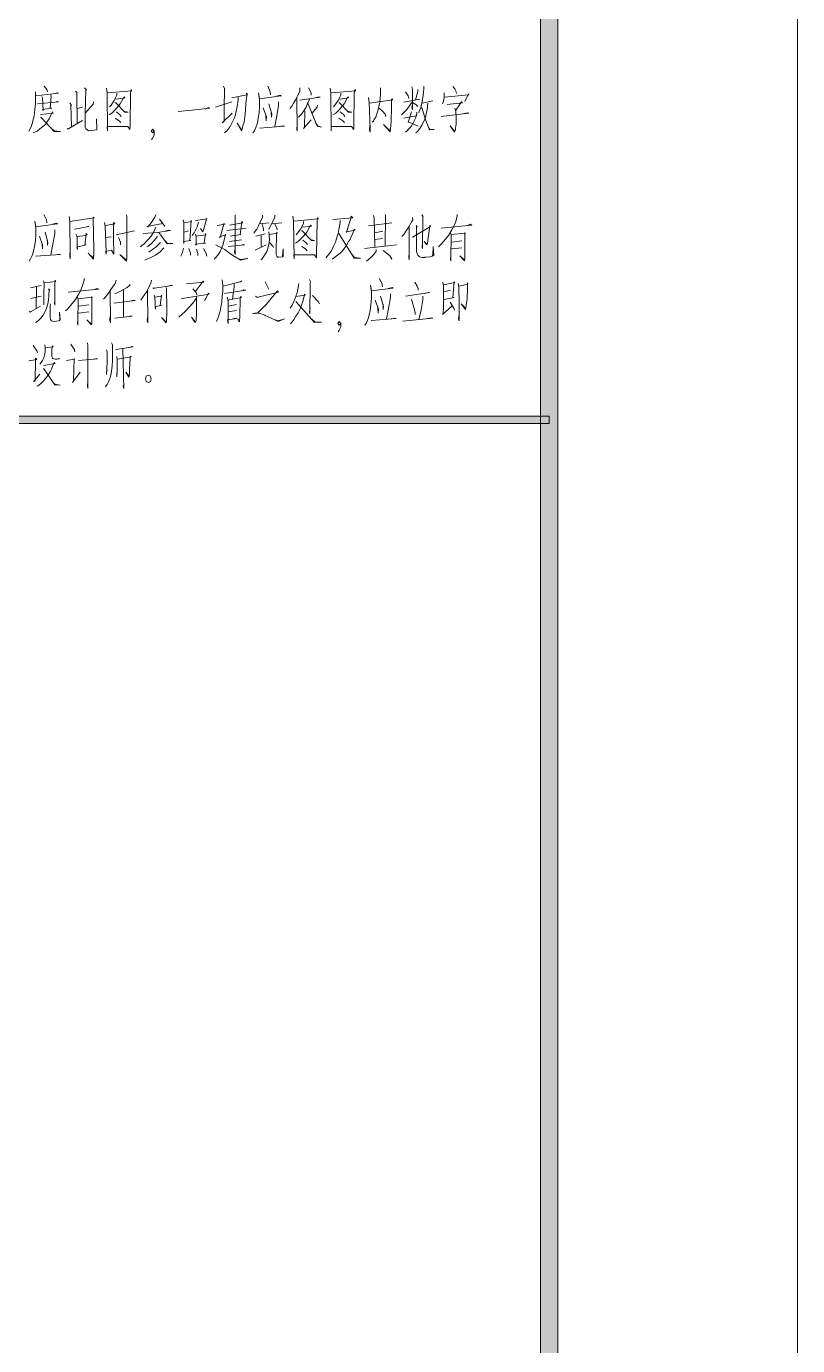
# Model space of a CAD drawing. Header units: millimetres. Extents: x 0 to 586, y 0 to 414.
# Drawn here: x 555 to 585.6, y 257.3 to 309.7 of the extents above; entities that cross this region are included whole.
import ezdxf

# ---------------------------------------------------------------- set-up
doc = ezdxf.new("R2010")
doc.units = ezdxf.units.MM

msp = doc.modelspace()

# ---------------------------------------------------------------- hatches: boundary and pattern name
h = msp.add_hatch(color=0)
h.dxf.hatch_style = 2
h.paths.add_polyline_path([(576.117861, 9.514417), (575.429944, 10.205861), (575.429944, 403.877639), (576.117861, 404.569083)])
h = msp.add_hatch(color=0)
h.dxf.hatch_style = 2
h.paths.add_polyline_path([(541.390417, 293.906222), (541.390417, 294.202556), (575.772139, 294.202556), (575.772139, 293.906222)])

# ---------------------------------------------------------------- linework, layer by layer
at = {"color": 0, "lineweight": 0}
for points in [[(0, 0), (585.632278, 0), (585.632278, 414.0835), (0, 414.0835)], [(576.117861, 9.514417), (575.429944, 10.205861), (575.429944, 403.877639), (576.117861, 404.569083)], [(559.985333, 295.677167), (559.953583, 295.779472), (559.868917, 295.821806), (559.787778, 295.779472), (559.7525, 295.677167), (559.787778, 295.571333), (559.868917, 295.529), (559.953583, 295.571333)], [(541.390417, 293.906222), (541.390417, 294.202556), (575.772139, 294.202556), (575.772139, 293.906222)]]:
    msp.add_lwpolyline(points, close=True, dxfattribs=at)
for points in [[(555.385111, 307.071889), (555.395694, 306.867278), (555.385111, 306.592111), (555.360417, 306.373389), (555.335722, 306.108806), (555.325139, 306.080583), (555.289861, 305.904194), (555.233417, 305.717222), (555.162861, 305.572583), (555.127583, 305.4985)], [(555.406278, 306.909611), (556.302333, 307.011917), (556.245889, 307.026028), (556.16475, 306.997806)], [(555.639111, 306.881389), (555.663806, 306.824944), (555.699083, 306.327528), (555.674389, 306.373389), (556.03775, 306.415722), (555.967194, 306.415722), (556.013056, 306.881389), (556.002472, 306.955472)], [(555.734361, 307.290611), (555.836667, 307.160083), (555.861361, 307.071889)], [(556.979667, 307.100111), (557.050222, 307.026028), (557.025528, 307.043667), (557.039639, 305.805417)], [(557.3395, 307.230639), (557.410056, 307.142444), (557.388889, 307.160083), (557.364194, 306.197), (557.364194, 305.787778), (557.364194, 305.671361), (557.388889, 305.600806), (557.43475, 305.554944), (557.491194, 305.526722), (557.829861, 305.554944), (557.808694, 305.992389), (557.819278, 305.572583)], [(558.203806, 307.216528), (558.2285, 307.026028), (558.249667, 305.526722), (558.239083, 305.689), (559.064583, 305.689), (559.008139, 305.703111), (558.891722, 305.689)], [(558.239083, 307.026028), (559.216278, 307.114222), (559.181, 307.160083), (559.159833, 307.026028), (559.14925, 305.717222), (559.135139, 305.572583), (559.054, 305.689)], [(558.563639, 306.793194), (558.613028, 306.779083), (558.937583, 306.824944), (558.902306, 306.867278), (558.750611, 306.592111), (558.634194, 306.443944), (558.528361, 306.327528), (558.426056, 306.225222), (558.309639, 306.154667)], [(558.623611, 307.011917), (558.623611, 306.941361), (558.517778, 306.722639), (558.390778, 306.54625), (558.330806, 306.475694)], [(562.853417, 307.290611), (562.899278, 307.174194), (562.888694, 307.216528), (562.878111, 306.3875), (562.878111, 305.890083), (562.796972, 305.833639), (563.192083, 306.225222)], [(563.4355, 306.853167), (563.4355, 306.750861), (563.389639, 306.489806), (563.343778, 306.239333), (563.297917, 306.066472), (563.21325, 305.875972), (563.110944, 305.689), (562.994528, 305.540833), (562.888694, 305.438528)], [(563.1815, 306.824944), (563.774167, 306.955472), (563.763583, 307.011917), (563.798861, 306.955472), (563.774167, 306.941361), (563.738889, 306.592111), (563.728306, 306.327528), (563.693028, 306.080583), (563.668333, 305.861861), (563.622472, 305.717222), (563.587194, 305.586694), (563.566028, 305.526722), (563.389639, 305.819528), (563.566028, 305.554944)], [(564.952444, 306.8955), (565.104139, 306.941361), (565.15, 306.909611), (565.125306, 306.909611), (564.285694, 306.793194), (564.239833, 307.026028), (564.285694, 306.73675), (564.285694, 306.503917), (564.264528, 306.239333), (564.22925, 306.024139), (564.193972, 305.833639), (564.134, 305.65725), (564.077556, 305.526722), (564.017583, 305.438528)], [(564.603194, 307.290611), (564.7055, 307.071889), (564.719611, 306.955472)], [(565.883778, 307.230639), (565.873194, 307.086), (565.792056, 306.909611), (565.707389, 306.750861), (565.62625, 306.620333), (565.555694, 306.503917), (565.488667, 306.401611)], [(565.756778, 306.839056), (565.767361, 305.512611), (565.756778, 305.600806), (565.767361, 305.759556)], [(565.883778, 306.73675), (566.688111, 306.853167), (566.628139, 306.867278), (566.536417, 306.839056)], [(566.222444, 307.230639), (566.314167, 307.057778), (566.328278, 307.011917), (566.328278, 306.941361)], [(567.083222, 307.216528), (567.107917, 307.026028), (567.129083, 305.526722), (567.1185, 305.689), (567.947528, 305.689), (567.887556, 305.703111), (567.771139, 305.689)], [(567.1185, 307.026028), (568.099222, 307.114222), (568.063944, 307.160083), (568.03925, 307.026028), (568.028667, 305.717222), (568.018083, 305.572583), (567.933417, 305.689)], [(567.446583, 306.793194), (567.492444, 306.779083), (567.817, 306.824944), (567.781722, 306.867278), (567.633556, 306.592111), (567.513611, 306.443944), (567.411306, 306.327528), (567.305472, 306.225222), (567.189056, 306.154667)], [(567.503028, 307.011917), (567.503028, 306.941361), (567.397194, 306.722639), (567.270194, 306.54625), (567.21375, 306.475694)], [(568.600167, 306.839056), (568.635444, 306.648556), (568.670722, 305.614917), (568.670722, 305.470278), (568.646028, 305.554944), (568.656611, 305.745444)], [(568.646028, 306.620333), (569.087, 306.690889), (569.111694, 306.690889), (569.566778, 306.750861), (569.5315, 306.793194), (569.520917, 306.764972), (569.520917, 306.458056), (569.520917, 306.197), (569.506806, 306.168778), (569.506806, 305.921833), (569.506806, 305.890083), (569.485639, 305.731333), (569.471528, 305.600806), (569.460944, 305.484389), (569.203417, 305.773667), (569.450361, 305.526722), (569.471528, 305.671361)], [(569.087, 307.230639), (569.076417, 306.941361), (569.05525, 306.690889), (569.05525, 306.662667), (569.019972, 306.489806), (568.970583, 306.313417), (568.924722, 306.154667), (568.889444, 306.066472), (568.833, 305.978278), (568.797722, 305.904194), (568.751861, 305.861861)], [(570.078306, 307.071889), (570.184139, 306.909611), (570.208833, 306.810833)], [(570.32525, 307.262389), (570.346417, 307.160083), (570.346417, 306.359278), (570.32525, 306.458056), (570.346417, 306.54625)], [(570.558083, 307.160083), (570.558083, 307.086), (570.462833, 306.750861)], [(570.8015, 307.290611), (570.8015, 307.202417), (570.790917, 307.043667), (570.755639, 306.839056), (570.720361, 306.620333), (570.6745, 306.443944), (570.614528, 306.285194), (570.603944, 306.239333)], [(571.605833, 307.026028), (571.605833, 306.867278), (571.59525, 306.750861), (571.570556, 306.662667), (571.545861, 306.592111)], [(571.605833, 306.853167), (572.583028, 306.955472), (572.572444, 306.983694), (572.42075, 306.690889)], [(571.955083, 307.2765), (572.036222, 307.188306), (572.0715, 307.114222), (572.082083, 307.057778), (572.096194, 306.997806)], [(555.59325, 306.168778), (556.094194, 306.225222), (556.058917, 306.271083), (556.002472, 306.140556), (555.931917, 305.992389), (555.871944, 305.904194), (555.801389, 305.805417), (555.801389, 305.787778), (555.684972, 305.689), (555.568556, 305.600806), (555.452139, 305.512611), (555.300444, 305.438528)], [(555.46625, 306.592111), (556.302333, 306.676778), (556.256472, 306.690889), (556.210611, 306.662667)], [(556.746833, 306.634444), (556.817389, 306.532139), (556.792694, 306.54625), (556.817389, 305.689)], [(557.258361, 306.458056), (557.039639, 306.401611)], [(557.692278, 306.676778), (557.678167, 306.574472), (557.374778, 306.239333)], [(558.542472, 306.634444), (558.57775, 306.634444), (558.937583, 306.256972), (559.064583, 306.256972), (558.937583, 306.285194), (558.881139, 306.313417)], [(558.598917, 306.271083), (558.729444, 306.168778), (558.785889, 306.094694)], [(561.057778, 306.285194), (561.594, 306.341639), (561.608111, 306.341639), (562.306611, 306.415722), (562.26075, 306.443944), (562.119639, 306.3875)], [(562.528861, 306.458056), (563.1815, 306.676778)], [(564.426806, 306.429833), (564.553806, 306.080583), (564.543222, 305.921833), (564.532639, 306.122917)], [(564.649056, 306.592111), (564.765472, 306.182889), (564.754889, 306.066472), (564.740778, 306.271083)], [(565.033583, 306.676778), (565.033583, 306.532139), (564.952444, 306.03825), (564.881889, 305.689)], [(566.268306, 306.779083), (566.187167, 306.606222), (566.127194, 306.458056), (566.035472, 306.313417), (565.940222, 306.182889), (565.823806, 306.066472)], [(566.060167, 306.313417), (566.081333, 306.271083), (566.07075, 305.689), (566.024889, 305.614917), (566.328278, 305.964167)], [(566.19775, 306.620333), (566.561111, 305.703111), (566.744556, 305.671361), (566.582278, 305.717222), (566.501139, 305.84775)], [(566.582278, 306.54625), (566.561111, 306.458056), (566.349444, 306.211111)], [(567.421889, 306.634444), (567.457167, 306.634444), (567.817, 306.256972), (567.947528, 306.256972), (567.817, 306.285194), (567.760556, 306.313417)], [(567.481861, 306.271083), (567.608861, 306.168778), (567.665306, 306.094694)], [(569.030556, 306.415722), (569.157556, 306.299306), (569.263389, 306.182889), (569.298667, 306.094694), (569.273972, 306.154667)], [(570.335833, 306.676778), (570.23, 306.518028), (570.124167, 306.373389), (570.021861, 306.256972), (569.916028, 306.154667)], [(570.00775, 306.662667), (570.639222, 306.779083)], [(570.311139, 306.271083), (570.184139, 305.861861), (570.265278, 305.833639), (570.360528, 305.805417), (570.45225, 305.759556), (570.568667, 305.703111)], [(570.346417, 306.648556), (570.487528, 306.560361), (570.558083, 306.489806)], [(570.963778, 306.620333), (570.9285, 306.373389), (570.893222, 306.197), (570.861472, 306.052361), (570.812083, 305.921833), (570.720361, 305.745444), (570.639222, 305.614917), (570.543972, 305.4985), (570.476944, 305.438528)], [(570.709778, 306.429833), (570.730944, 306.401611), (570.847361, 305.992389), (570.9285, 305.805417), (571.013167, 305.600806), (571.034333, 305.554944), (571.210722, 305.572583), (571.034333, 305.586694), (570.977889, 305.671361)], [(570.730944, 306.620333), (571.161333, 306.708528)], [(571.72225, 306.560361), (572.329028, 306.634444), (572.29375, 306.676778), (572.060917, 306.313417)], [(572.025639, 306.415722), (572.050333, 306.341639), (572.0715, 306.256972), (572.082083, 306.108806), (572.082083, 305.964167), (572.082083, 305.805417), (572.0715, 305.703111), (572.060917, 305.629028), (572.050333, 305.554944), (572.025639, 305.4985), (572.015056, 305.470278), (571.838667, 305.717222), (572.025639, 305.4985)], [(555.582667, 306.066472), (555.617944, 306.052361), (556.129472, 305.4985), (556.387, 305.4985), (556.372889, 305.4985), (556.140056, 305.526722), (556.03775, 305.600806)], [(556.641, 305.614917), (556.676278, 305.586694), (556.711556, 305.614917), (557.258361, 305.935944)], [(558.553056, 306.024139), (558.70475, 305.921833), (558.775306, 305.84775)], [(567.432472, 306.024139), (567.584167, 305.921833), (567.654722, 305.84775)], [(570.00775, 306.024139), (570.508694, 306.122917), (570.522806, 306.256972), (570.522806, 306.197), (570.462833, 306.024139), (570.381694, 305.833639), (570.300556, 305.689), (570.208833, 305.600806), (570.124167, 305.512611), (570.067722, 305.470278)], [(571.489417, 306.094694), (572.583028, 306.225222), (572.516, 306.239333), (572.350194, 306.197)], [(559.999444, 305.177472), (560.045306, 305.237444), (560.10175, 305.367972), (560.10175, 305.512611), (560.045306, 305.586694), (559.985333, 305.512611), (560.045306, 305.438528), (560.10175, 305.512611)], [(564.275111, 305.629028), (565.266417, 305.703111), (565.206444, 305.717222), (565.068861, 305.689)], [(555.72025, 302.203556), (555.826083, 301.984833), (555.836667, 301.868417)], [(556.722139, 302.115361), (556.757417, 301.928389), (556.757417, 301.868417), (556.771528, 300.690139), (556.771528, 300.439667), (556.746833, 300.556083), (556.771528, 300.820667)], [(556.757417, 301.928389), (557.713444, 302.073028), (557.692278, 302.10125), (557.678167, 302.058917), (557.702861, 300.820667), (557.702861, 300.774806), (557.702861, 300.644278), (557.692278, 300.485528), (557.692278, 300.425556), (557.480611, 300.6725), (557.678167, 300.485528), (557.692278, 300.587833)], [(558.983444, 302.203556), (559.008139, 302.147111), (559.018722, 301.342778), (559.018722, 300.848889), (559.018722, 300.485528), (558.997556, 300.355), (558.740028, 300.616056), (558.997556, 300.383222)], [(560.161722, 302.189444), (560.126444, 302.10125), (559.97475, 301.868417), (559.84775, 301.709667), (559.801889, 301.723778), (560.440417, 301.840194), (560.313417, 302.013056), (560.500389, 301.766111), (560.521556, 301.723778)], [(563.3085, 302.189444), (563.319083, 302.087139), (563.3085, 300.616056), (563.283806, 300.718361), (563.3085, 300.848889)], [(564.402111, 302.175333), (564.402111, 302.10125), (564.239833, 301.752), (564.169278, 301.621472), (564.10225, 301.533278), (564.052861, 301.459194)], [(564.892472, 302.175333), (564.881889, 302.10125), (564.80075, 301.896639), (564.7055, 301.723778), (564.649056, 301.607361)], [(565.605083, 302.129472), (565.62625, 301.9425), (565.650944, 300.439667), (565.640361, 300.601944), (566.465861, 300.601944), (566.409417, 300.616056), (566.293, 300.601944)], [(567.189056, 301.998944), (567.982806, 302.073028), (567.922833, 302.129472), (567.898139, 302.044806), (567.817, 301.766111), (567.735861, 301.490944), (567.714694, 301.519167), (567.735861, 301.519167), (568.074528, 301.575611), (568.03925, 301.621472), (567.982806, 301.459194), (567.922833, 301.314556), (567.876972, 301.21225), (567.817, 301.124056), (567.735861, 300.979417), (567.654722, 300.863), (567.563, 300.746583), (567.481861, 300.6725), (567.376028, 300.587833), (567.259611, 300.499639), (567.164361, 300.425556)], [(568.808306, 302.161222), (568.833, 302.087139), (568.854167, 300.922972)], [(569.263389, 302.203556), (569.273972, 302.161222), (569.263389, 300.951194)], [(570.346417, 302.087139), (570.360528, 301.984833), (570.32525, 301.928389), (570.208833, 301.709667), (570.078306, 301.519167), (570.00775, 301.40275), (569.926611, 301.328667)], [(570.720361, 302.189444), (570.776806, 302.115361), (570.755639, 302.129472), (570.745056, 300.848889), (570.730944, 300.922972), (570.745056, 301.025278)], [(572.117361, 302.203556), (572.117361, 302.129472), (572.050333, 301.882528), (571.979778, 301.709667), (571.909222, 301.59325), (571.782222, 301.374528), (571.59525, 301.141694), (571.464722, 300.993528), (571.383583, 300.922972)], [(556.0695, 301.811972), (556.221194, 301.854306), (556.270583, 301.826083), (556.245889, 301.826083), (555.406278, 301.709667), (555.360417, 301.9425), (555.406278, 301.649694), (555.406278, 301.416861), (555.385111, 301.155806), (555.349833, 300.937083), (555.314556, 300.746583), (555.254583, 300.573722), (555.198139, 300.439667), (555.138167, 300.355)], [(556.154167, 301.59325), (556.154167, 301.445083), (556.0695, 300.951194), (556.002472, 300.601944)], [(556.933806, 301.621472), (556.954972, 301.621472), (557.505306, 301.723778), (557.491194, 301.737889), (557.424167, 301.709667)], [(558.122667, 301.882528), (558.157944, 301.737889), (558.193222, 300.732472), (558.193222, 300.630167), (558.168528, 300.732472), (558.411944, 300.788917), (558.496611, 300.630167), (558.4825, 301.272222), (558.4825, 301.882528), (558.542472, 301.826083), (558.168528, 301.766111)], [(560.161722, 301.695556), (560.080583, 301.519167), (559.97475, 301.342778), (559.833639, 301.184028), (559.706639, 301.039389), (559.614917, 300.965306), (559.554944, 300.922972)], [(559.650194, 301.445083), (560.232278, 301.490944), (560.743806, 301.5615), (560.662667, 301.575611), (560.535667, 301.533278)], [(561.255333, 301.984833), (561.280028, 301.868417), (561.280028, 301.445083), (561.280028, 301.0535), (561.269444, 301.124056), (561.548139, 301.169917), (561.512861, 301.169917), (561.572833, 301.956611), (561.583417, 301.928389), (561.280028, 301.868417)], [(561.862111, 301.896639), (561.805667, 301.709667), (561.745694, 301.575611), (561.68925, 301.476833), (561.608111, 301.374528)], [(561.735111, 301.956611), (562.200778, 302.027167), (562.176083, 302.044806), (562.144333, 301.928389), (562.073778, 301.635583), (562.049083, 301.547389), (562.027917, 301.519167), (561.94325, 301.649694)], [(562.595889, 301.766111), (562.913389, 301.811972), (562.864, 301.840194), (562.842833, 301.723778), (562.712306, 301.286333), (562.691139, 301.314556), (562.945139, 301.388639), (562.923972, 301.416861), (562.878111, 301.184028), (562.828722, 300.979417), (562.772278, 300.848889), (562.712306, 300.732472), (562.620583, 300.587833), (562.539444, 300.485528), (562.479472, 300.425556)], [(562.980417, 301.5615), (563.749472, 301.663806)], [(563.08625, 301.780222), (563.622472, 301.868417), (563.576611, 301.928389), (563.506056, 301.388639), (563.541333, 301.40275), (563.121528, 301.342778)], [(564.285694, 301.826083), (564.659639, 301.868417)], [(564.380944, 301.826083), (564.426806, 301.677917), (564.437389, 301.635583), (564.437389, 301.547389)], [(564.776056, 301.826083), (565.171167, 301.868417)], [(564.892472, 301.826083), (564.963028, 301.663806), (564.973611, 301.59325)], [(565.640361, 301.9425), (566.617556, 302.027167), (566.582278, 302.073028), (566.561111, 301.9425), (566.547, 300.630167), (566.536417, 300.485528), (566.455278, 300.601944)], [(565.964917, 301.709667), (566.010778, 301.695556), (566.338861, 301.737889), (566.303583, 301.780222), (566.151889, 301.505056), (566.035472, 301.360417), (565.929639, 301.244), (565.823806, 301.141694), (565.707389, 301.067611)], [(566.024889, 301.928389), (566.024889, 301.854306), (565.919056, 301.635583), (565.792056, 301.459194), (565.732083, 301.388639)], [(567.481861, 301.956611), (567.481861, 301.882528), (567.432472, 301.607361), (567.397194, 301.445083), (567.351333, 301.286333), (567.294889, 301.109944), (567.224333, 300.965306), (567.143194, 300.788917), (567.062056, 300.658389), (566.966806, 300.541972), (566.920944, 300.485528)], [(568.600167, 301.752), (569.5315, 301.868417)], [(570.219417, 301.709667), (570.219417, 300.397333), (570.208833, 300.51375), (570.219417, 300.6725)], [(570.346417, 301.300444), (570.371111, 301.286333), (570.381694, 301.314556), (571.069611, 301.723778), (571.034333, 301.766111), (570.999056, 301.459194), (570.977889, 301.272222), (570.953194, 301.155806), (570.942611, 301.067611), (570.917917, 300.993528), (570.812083, 301.124056), (570.917917, 301.025278), (570.9285, 301.0535)], [(570.498111, 301.766111), (570.533389, 301.695556), (570.508694, 301.723778), (570.508694, 300.834778), (570.508694, 300.732472), (570.533389, 300.644278), (570.558083, 300.587833), (570.593361, 300.556083), (570.628639, 300.527861), (570.720361, 300.499639), (570.836778, 300.499639), (570.847361, 300.51375), (571.034333, 300.527861), (571.129583, 300.541972), (571.196611, 300.587833), (571.175444, 300.937083), (571.161333, 300.587833), (571.129583, 300.541972)], [(571.489417, 301.663806), (572.702972, 301.780222), (572.632417, 301.811972)], [(572.632417, 301.811972), (572.537167, 301.766111)], [(555.547389, 301.342778), (555.674389, 300.993528), (555.663806, 300.834778), (555.649694, 301.039389)], [(555.769639, 301.505056), (555.886056, 301.095833), (555.871944, 300.979417), (555.861361, 301.184028)], [(557.004361, 301.40275), (557.039639, 301.300444), (557.050222, 300.908861), (557.060806, 300.806556), (557.025528, 300.908861), (557.399472, 300.993528), (557.374778, 300.993528), (557.353611, 300.979417), (557.399472, 301.445083), (557.445333, 301.40275), (557.374778, 301.374528), (557.039639, 301.328667)], [(558.179111, 301.286333), (558.390778, 301.314556)], [(558.588333, 301.388639), (559.018722, 301.490944), (559.322111, 301.547389)], [(558.680056, 301.286333), (558.764722, 301.109944), (558.764722, 300.993528)], [(560.232278, 301.328667), (560.10175, 301.169917), (559.97475, 301.039389), (559.858333, 300.951194), (559.801889, 300.922972)], [(560.348694, 301.095833), (560.172306, 300.922972), (560.034722, 300.806556), (559.893611, 300.70425)], [(560.288722, 301.490944), (560.616806, 301.039389), (560.839056, 301.0535), (560.616806, 301.067611), (560.54625, 301.141694)], [(561.290611, 301.505056), (561.456417, 301.547389)], [(561.745694, 301.416861), (561.759806, 301.328667), (561.770389, 300.979417), (561.745694, 301.025278), (562.130222, 301.067611), (562.084361, 301.081722), (562.130222, 301.445083), (562.154917, 301.388639), (561.759806, 301.342778)], [(563.08625, 301.124056), (563.566028, 301.198139)], [(564.134, 301.342778), (564.507944, 301.430972)], [(564.649056, 301.519167), (564.659639, 301.388639), (564.670222, 301.198139), (564.649056, 301.025278), (564.613778, 300.848889), (564.567917, 300.732472), (564.507944, 300.630167), (564.426806, 300.51375), (564.370361, 300.425556), (564.335083, 300.397333)], [(564.345667, 301.374528), (564.345667, 300.891222)], [(564.670222, 301.40275), (564.987722, 301.459194), (564.952444, 301.490944), (564.952444, 301.40275), (564.938333, 300.70425), (564.938333, 300.601944), (564.963028, 300.541972), (564.998306, 300.51375), (565.044167, 300.51375), (565.195861, 300.527861), (565.220556, 300.541972), (565.220556, 300.834778), (565.195861, 300.541972)], [(564.670222, 301.095833), (564.811333, 300.951194), (564.836028, 300.891222)], [(565.940222, 301.547389), (565.9755, 301.547389), (566.338861, 301.169917), (566.465861, 301.169917), (566.338861, 301.198139), (566.278889, 301.226361)], [(566.000194, 301.184028), (566.127194, 301.081722), (566.187167, 301.007639)], [(567.432472, 301.445083), (568.03925, 300.471417), (568.282667, 300.471417), (568.063944, 300.499639), (568.03925, 300.51375), (567.947528, 300.630167)], [(568.843583, 301.21225), (569.157556, 301.244)], [(568.854167, 301.476833), (569.171667, 301.533278)], [(571.863361, 301.459194), (571.884528, 301.40275), (571.873944, 300.439667), (571.873944, 300.355), (571.863361, 300.439667), (571.873944, 300.541972)], [(571.884528, 301.40275), (572.42075, 301.459194), (572.42075, 301.490944), (572.445444, 301.459194), (572.42075, 301.445083), (572.42075, 300.425556), (572.410167, 300.369111), (572.223194, 300.556083), (572.410167, 300.397333)], [(572.304333, 301.155806), (571.898639, 301.109944)], [(555.395694, 300.541972), (556.387, 300.616056), (556.327028, 300.630167), (556.185917, 300.601944)], [(560.486278, 300.877111), (560.338111, 300.718361), (560.151139, 300.587833), (559.918306, 300.471417), (559.787778, 300.411444), (559.731333, 300.383222)], [(561.269444, 300.863), (561.223583, 300.70425), (561.188306, 300.601944), (561.153028, 300.541972)], [(561.477583, 300.848889), (561.537556, 300.6725), (561.537556, 300.587833)], [(561.780972, 300.820667), (561.826833, 300.658389), (561.826833, 300.573722)], [(562.059667, 300.848889), (562.130222, 300.70425), (562.1655, 300.644278), (562.190194, 300.541972)], [(562.550028, 300.993528), (562.666444, 300.937083), (562.761694, 300.891222), (562.899278, 300.806556), (563.040389, 300.70425), (563.227361, 300.573722), (563.379056, 300.485528), (563.400222, 300.471417), (563.53075, 300.383222), (563.820028, 300.457306), (563.809444, 300.457306), (563.541333, 300.411444), (563.414333, 300.457306)], [(563.029806, 300.937083), (563.682444, 300.993528), (563.647167, 301.007639), (563.611889, 300.979417)], [(564.112833, 300.788917), (564.543222, 300.993528)], [(565.954333, 300.937083), (566.106028, 300.834778), (566.176583, 300.760694)], [(568.448472, 300.848889), (569.718472, 300.993528)], [(568.914139, 300.806556), (568.914139, 300.746583), (568.818889, 300.616056), (568.716583, 300.51375), (568.61075, 300.411444), (568.529611, 300.355)], [(569.18225, 300.774806), (569.415083, 300.601944), (569.506806, 300.499639), (569.5315, 300.425556), (569.450361, 300.556083)], [(571.898639, 300.834778), (572.304333, 300.877111)], [(555.709667, 299.571833), (555.734361, 299.469528), (555.72025, 299.063833), (555.72025, 298.612278), (555.72025, 298.686361), (555.72025, 298.802778)], [(555.744944, 299.487167), (556.200028, 299.543611), (556.16475, 299.589472), (556.154167, 299.515389), (556.154167, 298.785139), (556.154167, 298.598167), (556.140056, 298.686361), (556.154167, 298.771028)], [(557.318333, 299.660028), (557.318333, 299.589472), (557.247778, 299.339), (557.177222, 299.166139), (557.106667, 299.049722), (556.979667, 298.831), (556.792694, 298.598167), (556.665694, 298.45), (556.584556, 298.379444)], [(558.588333, 299.589472), (558.553056, 299.469528), (558.517778, 299.413083), (558.380194, 299.222583), (558.284944, 299.077944), (558.193222, 298.961528), (558.087389, 298.845111)], [(559.999444, 299.589472), (559.985333, 299.515389), (559.893611, 299.310778), (559.777194, 299.106167), (559.660778, 298.947417), (559.565528, 298.802778)], [(561.385861, 299.455417), (562.073778, 299.515389), (562.0385, 299.557722), (561.724528, 299.137917)], [(562.796972, 299.603583), (562.828722, 299.398972), (562.828722, 299.296667), (562.818139, 299.152028), (562.796972, 298.961528), (562.782861, 298.728694), (562.747583, 298.524083), (562.712306, 298.365333), (562.666444, 298.203056), (562.620583, 298.072528), (562.574722, 297.956111)], [(563.576611, 299.571833), (563.516639, 299.5295), (562.842833, 299.353111)], [(564.497361, 299.5295), (564.5785, 299.37075), (564.624361, 299.296667), (564.634944, 299.236694)], [(565.837917, 299.469528), (565.823806, 299.384861), (565.767361, 299.092056), (565.696806, 298.887444), (565.640361, 298.742806), (565.569806, 298.598167), (565.49925, 298.48175)], [(566.268306, 299.617694), (566.303583, 299.543611), (566.293, 299.469528), (566.278889, 298.263028), (566.268306, 298.333583), (566.293, 298.495861)], [(569.041139, 299.660028), (569.146972, 299.441306), (569.157556, 299.324889)], [(570.441667, 299.515389), (570.533389, 299.353111), (570.568667, 299.268444), (570.57925, 299.194361)], [(571.559972, 299.515389), (571.581139, 299.37075), (571.581139, 298.933306), (571.581139, 298.566417), (571.581139, 298.524083), (571.570556, 298.263028), (571.535278, 298.234806), (571.909222, 298.566417), (571.919806, 298.584056), (571.838667, 298.728694), (571.990361, 298.48175), (572.015056, 298.407667)], [(571.581139, 299.413083), (572.025639, 299.501278), (572.000944, 299.5295), (571.9445, 298.901556), (572.000944, 298.901556), (571.605833, 298.831)], [(572.16675, 299.469528), (572.187917, 299.339), (572.1985, 298.6405), (572.1985, 298.598167), (572.1985, 297.984333), (572.177333, 298.072528), (572.1985, 298.234806)], [(572.1985, 299.353111), (572.551278, 299.441306), (572.537167, 299.487167), (572.526583, 299.268444), (572.516, 298.859222), (572.480722, 298.598167), (572.466611, 298.495861), (572.456028, 298.435889), (572.283167, 298.654611), (572.456028, 298.48175)], [(555.617944, 299.384861), (555.198139, 299.296667)], [(555.208722, 298.873333), (555.617944, 298.961528)], [(555.907222, 299.254333), (555.953083, 299.208472), (555.931917, 299.208472), (555.917806, 298.98975), (555.907222, 298.802778), (555.886056, 298.654611), (555.861361, 298.598167), (555.826083, 298.48175), (555.769639, 298.351222), (555.699083, 298.203056), (555.603833, 298.086639), (555.501528, 297.984333), (555.395694, 297.913778)], [(555.430972, 299.324889), (555.416861, 298.467639)], [(556.690389, 299.120278), (557.900417, 299.236694), (557.829861, 299.268444)], [(557.0855, 298.859222), (557.621722, 298.919194), (557.621722, 298.947417), (557.642889, 298.919194), (557.621722, 298.901556), (557.621722, 297.882028), (557.607611, 297.825583), (557.424167, 298.016083), (557.607611, 297.853806)], [(557.829861, 299.268444), (557.738139, 299.222583)], [(558.3555, 299.18025), (558.366083, 297.899667), (558.344917, 298.016083), (558.3555, 298.160722)], [(559.14925, 299.427194), (559.124556, 299.384861), (559.032833, 299.310778), (558.881139, 299.222583), (558.715333, 299.137917), (558.598917, 299.077944), (558.542472, 299.063833)], [(558.881139, 299.208472), (558.881139, 298.1325)], [(559.833639, 299.194361), (559.84775, 297.899667), (559.823056, 298.016083), (559.84775, 298.174833)], [(560.045306, 299.296667), (560.080583, 299.268444), (560.10175, 299.282556), (560.824944, 299.384861), (560.789667, 299.398972), (560.687361, 299.353111)], [(560.10175, 299.003861), (560.126444, 298.919194), (560.151139, 298.45), (560.137028, 298.538194), (560.151139, 298.552306), (560.383972, 298.584056), (560.338111, 298.584056), (560.394556, 299.003861), (560.405139, 298.961528), (560.359278, 298.961528), (560.137028, 298.919194)], [(560.570944, 299.310778), (560.592111, 299.254333), (560.602694, 298.48175), (560.602694, 298.234806), (560.592111, 298.072528), (560.592111, 297.970222), (560.581528, 297.899667), (560.383972, 298.114861), (560.570944, 297.927889), (560.592111, 297.970222)], [(561.174194, 298.887444), (561.223583, 298.873333), (562.281917, 299.035611), (562.26075, 299.077944), (562.094944, 298.771028)], [(561.780972, 298.961528), (561.780972, 298.203056), (561.770389, 298.086639), (561.759806, 297.984333), (561.735111, 297.927889), (561.710417, 297.927889), (561.583417, 298.1325), (561.724528, 297.942)], [(561.629278, 299.254333), (561.735111, 299.137917), (561.759806, 299.106167), (561.791556, 299.017972)], [(562.888694, 299.063833), (563.738889, 299.194361), (563.65775, 299.208472), (563.597778, 299.166139)], [(563.015694, 298.802778), (563.566028, 298.901556), (563.53075, 298.947417), (563.516639, 298.845111), (563.495472, 298.174833), (563.481361, 297.942), (563.414333, 298.044306)], [(563.273222, 299.441306), (563.273222, 299.324889), (563.202667, 298.845111)], [(564.123417, 298.961528), (564.204556, 298.901556), (564.22925, 298.919194), (565.033583, 299.120278), (564.998306, 299.166139), (564.486778, 298.566417), (564.472667, 298.566417), (564.204556, 298.29125), (564.10225, 298.29125), (563.996417, 298.263028), (564.10225, 298.277139), (564.193972, 298.29125), (564.264528, 298.29125), (564.486778, 298.203056), (564.507944, 298.188944), (564.740778, 298.086639), (564.963028, 297.984333), (565.023, 297.956111), (565.277, 298.058417), (565.023, 297.984333), (564.917167, 298.016083)], [(565.7215, 298.947417), (566.091917, 299.003861), (566.060167, 299.035611), (566.035472, 298.901556), (565.989611, 298.714583), (565.940222, 298.598167), (565.873194, 298.435889), (565.813222, 298.305361), (565.7215, 298.160722), (565.650944, 298.044306), (565.569806, 297.942), (565.509833, 297.867917)], [(566.374139, 298.98975), (566.395306, 298.975639), (566.606972, 298.742806), (566.663417, 298.654611)], [(569.390389, 299.268444), (569.542083, 299.310778), (569.587944, 299.282556), (569.566778, 299.282556), (568.727167, 299.166139), (568.681306, 299.398972), (568.727167, 299.106167), (568.727167, 298.873333), (568.702472, 298.612278), (568.670722, 298.393556), (568.635444, 298.203056), (568.575472, 298.030194), (568.519028, 297.899667), (568.459056, 297.811472)], [(569.087, 298.961528), (569.203417, 298.552306), (569.192833, 298.435889), (569.18225, 298.6405)], [(569.471528, 299.049722), (569.471528, 298.901556), (569.390389, 298.407667), (569.323361, 298.058417)], [(570.078306, 298.961528), (571.02375, 299.106167), (570.977889, 299.106167), (570.836778, 299.063833)], [(570.766222, 298.961528), (570.766222, 298.816889), (570.695667, 298.421778), (570.603944, 298.030194)], [(571.59525, 299.137917), (571.863361, 299.194361)], [(555.138167, 298.351222), (555.184028, 298.319472), (555.219306, 298.351222), (555.59325, 298.566417)], [(555.967194, 298.654611), (555.988361, 298.598167), (555.977778, 298.566417), (555.967194, 298.203056), (555.977778, 298.114861), (555.988361, 298.030194), (556.023639, 297.984333), (556.058917, 297.970222), (556.129472, 297.956111), (556.302333, 297.984333), (556.351722, 297.998444), (556.372889, 298.030194), (556.337611, 298.319472), (556.362306, 298.030194), (556.337611, 297.998444)], [(557.060806, 298.919194), (557.0855, 298.859222), (557.074917, 297.899667), (557.074917, 297.811472), (557.060806, 297.899667), (557.074917, 297.998444)], [(557.505306, 298.612278), (557.096083, 298.566417)], [(558.496611, 298.686361), (559.346806, 298.785139), (559.297417, 298.802778), (559.181, 298.771028)], [(561.770389, 298.873333), (561.629278, 298.686361), (561.477583, 298.509972), (561.325889, 298.351222), (561.198889, 298.234806), (561.071889, 298.1325)], [(562.994528, 298.919194), (563.029806, 298.802778), (563.029806, 297.882028), (563.015694, 298.016083), (563.389639, 298.072528), (563.354361, 298.086639), (563.227361, 298.058417)], [(563.029806, 298.566417), (563.364944, 298.626389)], [(565.7215, 298.742806), (566.465861, 297.913778), (566.733972, 297.927889), (566.723389, 297.927889), (566.476444, 297.942), (566.349444, 298.044306)], [(568.868278, 298.802778), (568.995278, 298.45), (568.984694, 298.29125), (568.970583, 298.495861)], [(570.311139, 298.845111), (570.427556, 298.421778), (570.45225, 298.305361), (570.45225, 298.234806)], [(557.096083, 298.29125), (557.505306, 298.333583)], [(558.542472, 298.086639), (559.230389, 298.160722), (559.170417, 298.174833), (559.089278, 298.146611)], [(563.364944, 298.393556), (563.029806, 298.333583)], [(567.397194, 297.546889), (567.446583, 297.606861), (567.503028, 297.737389), (567.503028, 297.882028), (567.446583, 297.956111), (567.386611, 297.882028), (567.446583, 297.811472), (567.503028, 297.882028)], [(568.716583, 297.998444), (569.707889, 298.072528), (569.647917, 298.086639), (569.506806, 298.058417)], [(569.961889, 297.970222), (571.15075, 298.086639), (571.094306, 298.10075), (570.963778, 298.072528)], [(555.300444, 297.000083), (555.441556, 296.795472), (555.46625, 296.710806)], [(555.755528, 297.031833), (555.769639, 296.897778), (555.769639, 296.753139), (555.744944, 296.622611), (555.709667, 296.492083), (555.663806, 296.403889), (555.617944, 296.329806), (555.557972, 296.25925)], [(555.780222, 296.915417), (556.094194, 296.943639), (556.0695, 296.985972), (556.03775, 296.869556), (556.03775, 296.76725), (556.03775, 296.679056), (556.03775, 296.580278), (556.048333, 296.534417), (556.0695, 296.492083), (556.118889, 296.477972), (556.175333, 296.460333), (556.256472, 296.460333), (556.302333, 296.477972), (556.337611, 296.506194)], [(556.792694, 297.060056), (556.887944, 296.915417), (556.933806, 296.841333), (556.954972, 296.753139)], [(557.459444, 297.102389), (557.470028, 297.000083), (557.470028, 295.296167), (557.459444, 295.412583), (557.470028, 295.557222)], [(558.401361, 297.102389), (558.461333, 297.000083), (558.447222, 297.031833), (558.447222, 296.724917), (558.447222, 296.710806), (558.447222, 296.403889), (558.436639, 296.199278), (558.411944, 295.966444), (558.366083, 295.775944), (558.295528, 295.588972), (558.2285, 295.458444), (558.168528, 295.356139)], [(558.563639, 296.827222), (558.588333, 296.841333), (559.265667, 296.943639), (559.216278, 296.95775), (559.135139, 296.929528)], [(558.856444, 296.869556), (558.891722, 295.296167), (558.867028, 295.37025), (558.881139, 295.440806)], [(555.127583, 296.389778), (555.441556, 296.446222), (555.395694, 296.506194), (555.385111, 296.389778), (555.371, 295.617194), (555.314556, 295.557222), (555.557972, 295.864139)], [(555.709667, 296.213389), (556.16475, 296.287472), (556.129472, 296.329806), (556.083611, 296.213389), (556.023639, 296.06875), (555.967194, 295.952333), (555.907222, 295.850028), (555.8155, 295.7195), (555.709667, 295.603083), (555.603833, 295.500778), (555.522694, 295.426694), (555.452139, 295.384361)], [(556.619833, 296.403889), (556.944389, 296.460333), (556.923222, 296.492083), (556.898528, 295.588972), (556.852667, 295.529), (557.166639, 295.938222)], [(557.096083, 296.403889), (557.854556, 296.477972), (557.808694, 296.492083), (557.713444, 296.460333)], [(558.214389, 296.827222), (558.239083, 296.753139), (558.2285, 296.724917), (558.239083, 296.343917), (558.214389, 295.850028), (558.203806, 295.938222), (558.2285, 296.026417)], [(558.613028, 296.562639), (558.634194, 296.432111), (558.634194, 296.111083), (558.623611, 295.761833), (558.623611, 295.807694), (558.634194, 295.91)], [(558.644778, 296.460333), (559.181, 296.548528), (559.159833, 296.580278), (559.14925, 296.506194), (559.124556, 296.054639), (559.113972, 295.835917), (559.099861, 295.747722), (558.972861, 295.938222), (559.099861, 295.793583)], [(555.699083, 296.082861), (555.72025, 296.082861), (556.154167, 295.440806), (556.372889, 295.426694), (556.154167, 295.472556), (556.094194, 295.529)]]:
    msp.add_lwpolyline(points, dxfattribs=at)

doc.saveas('drawing.dxf')
